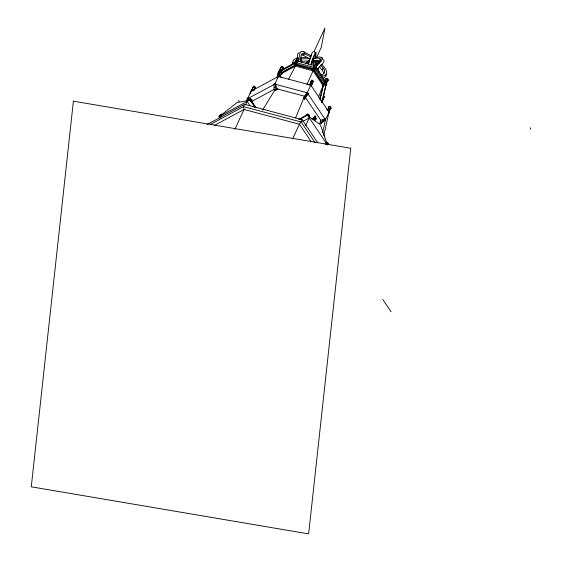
<?xml version="1.0" encoding="UTF-8"?>
<svg xmlns="http://www.w3.org/2000/svg" width="562" height="562" viewBox="0 0 562 562"><rect width="100%" height="100%" fill="white"/><g stroke="black" fill="none" stroke-linecap="round" stroke-linejoin="round"><path stroke-width="0.84" d="M254.502 87.883L254.41 88.705A1.756 0.429 84 0 1 254.326 88.936M323.6 97.05L323.515 97.879A1.756 0.429 84 0 1 323.375 98.167L323.312 98.195A8.416 0.724 -54.9 0 1 322.813 99.579M316.961 64.37L316.877 65.199A1.756 0.429 84.1 0 1 316.729 65.487L316.666 65.508A8.416 3.618 37.6 0 0 316.111 65.719M292.254 64.511L292.985 62.263M295.113 62.839L295.795 60.759M250.947 100.071L250.905 99.636M327.295 142.91L326.936 143.177M327.484 143.584L327.253 142.987L326.374 143.085M327.288 143.05L326.691 142.994M315.12 58.413C316.624 47.32 311.559 63.049 310.927 65.234M275.282 83.893C275.563 85.705 274.558 93.931 277.003 88.592L275.282 83.893L274.003 83.843C274.481 86.091 272.83 90.552 275.844 90.707M312.627 82.312L312.563 82.67A1.756 0.429 84.1 0 1 312.423 82.951L312.36 82.979A8.416 3.618 37.6 0 0 311.573 83.331M315.584 57.324C317.558 43.977 311.784 61.729 310.941 64.7M315.451 57.83L315.556 57.254L315.156 58.125L313.427 59.059M312.697 60.844L313.167 58.343M314.425 51.683L314.741 50.018L324.913 28.1L321.309 47.243L316.582 57.422M312.268 80.689L313.729 81.16A1.756 0.639 -11.6 0 1 313.568 81.462L313.441 81.567A8.416 3.618 37.6 0 0 312.149 84.37L311.39 85.986L309.76 84.841L309.781 84.237L308.678 84.946M311.39 85.986L311.193 85.41M246.837 100.675L250.771 91.325L278.38 76.474L310.786 85.108L329.037 112.154L323.888 135.042M250.202 93.868L250.771 91.325M276.989 77.514L278.626 71.458L295.408 62.424L315.12 67.679L326.206 84.11L322.145 102.151M277.15 78.013L278.626 71.458M319.911 99.13L323.501 84.391L313.582 69.674L295.935 64.981L281.639 72.66L295.935 64.981L313.582 69.688L323.501 84.391L320.059 99.699M321.801 102.474L326.206 84.11M322.623 132.52L325.482 119.804L329.037 112.154M324.021 73.25L322.391 70.376L323.017 67.953L320.53 64.96M307.667 114.655L307.604 114.985A1.152 1.033 23.8 0 1 308.538 115.653L308.784 114.964M319.862 123.64L320.811 120.289L305.524 97.64M315.352 54.704L315.949 52.596L313.982 51.83M250.041 99.334L250.209 98.898M313.427 64.911L313.877 63.499M308.32 63.682C309.746 60.71 311.137 52.322 313.329 51.578M308.299 64.216L309.416 60.794M309.767 59.741L311.692 54.612M308.889 116.404L308.791 116.643A1.475 1.321 23.8 0 0 308.194 114.599A1.475 1.321 23.8 0 0 306.178 115.322M318.513 97.085L323.501 84.391M250.898 99.622L251.404 99.776L250.94 100.352A1.152 1.033 23.8 0 0 248.973 100.029L248.797 99.586L249.31 99.355M326.452 142.523A1.398 1.257 23.8 0 1 328.053 143.338L327.611 144.012M295.563 117.922L304.569 96.221L307.512 92.456L308.306 93.454L304.421 99.376L303.628 98.378L307.512 92.456M239.117 101.525L238.934 100.767L238.133 100.872M251.01 99.664L251.685 99.27L252.078 100.127M320.185 122.867L321.071 122.572L321.253 123.331M303.944 97.662L304.576 96.221L276.574 88.761M304.421 99.376L305.363 97.219M306.957 84.518L313.582 69.688L313.055 70.826L322.974 85.529M219.89 118.055L218.941 116.643L219.313 115.849L222.088 114.346L237.073 102.579L247.505 100.626L250.287 99.123L256.019 107.616M220.62 117.514L221.723 115.147M317.678 142.706L302.194 119.706L244.561 104.342L243.508 106.618L244.048 109.471L234.825 129.351M252.254 89.583L251.151 91.023L251.874 89.667A10.348 0.892 -54.9 0 0 252.605 87.89L253.736 86.281A1.756 0.429 84 0 1 253.869 85.965L254.481 86.991M251.263 91.838L250.554 92.309L252.401 89.253A8.416 0.724 -54.9 0 1 253.701 86.457L255.436 87.475A1.756 0.639 -11.6 0 0 255.591 87.173L254.474 86.632M245.671 104.581L247.132 101.42L249.978 105.642M218.941 116.643L249.914 99.924L250.287 99.123M279.454 73.186L278.387 72.435L279.138 70.812A10.348 0.892 -54.9 0 0 280.438 68.016L281.569 66.407A1.756 0.429 84 0 1 281.702 66.084L282.222 66.555M278.387 72.435L280.234 69.379A8.416 0.724 -54.9 0 1 281.534 66.576L283.269 67.602A1.756 0.639 -11.6 0 0 283.424 67.292L282.307 66.752M277.431 76.924L278.942 74.57A10.348 3.779 -11.6 0 0 279.483 72.505L279.462 72.365A1.756 0.752 37.5 0 1 279.588 72.048C280.241 72.393 282.194 71.339 281.414 72.301A8.416 3.07 -11.6 0 0 280.115 75.104L279.363 76.72L277.431 76.924L277.853 76.608M248.966 100.331L247.947 98.519L274.825 84.124L278.38 76.474M294.446 62.86L295.198 61.237A10.348 3.779 -11.6 0 0 296.497 58.441L296.476 58.293A1.756 0.752 37.5 0 1 296.603 57.984C297.256 58.329 299.209 57.275 298.429 58.237A8.416 3.07 -11.6 0 0 297.129 61.033L296.378 62.656L296.75 64.454L294.818 64.658L294.446 62.86L296.378 62.656M278.099 72.596L294.881 63.562L295.408 62.424M281.878 73.397L295.401 66.119L295.935 64.981L288.397 79.621M312.858 61.174L313.603 60.773L313.203 61.644L313.455 64.827M315.97 62.438L315.598 63.225L313.055 58.518L318.036 58.146L320.649 59.129L320.291 60.808L316.94 64.792M314.615 66.548A10.348 4.447 37.6 0 0 315.036 64.356L316.118 62.944L317.755 64.096A8.416 3.618 37.6 0 0 316.455 66.899L314.615 69.927L312.985 68.775L314.825 65.747A10.348 4.447 37.6 0 0 316.118 62.944L316.153 62.775A1.756 0.429 84.1 0 1 316.287 62.452L318.036 63.689A1.756 0.639 -11.6 0 1 317.874 63.991L316.666 65.508M325.679 85.248L314.594 68.817L315.12 67.679M309.76 84.841L311.207 82.797A10.348 4.447 37.6 0 0 311.812 80.415L311.84 80.247A1.756 0.429 84.1 0 1 311.98 79.923L312.605 80.612M310.786 85.108L307.231 92.758L274.825 84.124M292.781 138.547L299.427 124.23L302.194 119.706M299.806 119.348L307.449 115.217L307.821 114.423L309.662 117.149L320.347 124.701L326.48 142.074L328.32 144.799M305.686 125.705L309.29 117.95L302.539 121.596M325.651 83.204L323.747 83.401L324.119 85.234L326.023 85.038L325.651 83.204L326.403 81.588A10.348 2.508 84.1 0 0 327.702 78.785L327.681 78.434M326.023 85.038L326.775 83.415A8.416 2.044 84.1 0 1 328.075 80.619L327.702 78.785L325.798 78.982A10.348 2.508 84.1 0 1 324.499 81.785L326.403 81.588M321.626 102.136L323.115 99.558A10.348 0.892 -54.9 0 1 324.415 96.755L324.534 96.65A1.756 0.639 -11.6 0 0 324.695 96.341L324.049 95.891M329.206 109.667L327.302 109.871A10.348 2.508 84.1 0 0 328.601 107.068L330.505 106.871L330.877 108.698A8.416 2.044 84.1 0 0 329.578 111.501L328.826 113.117L328.454 111.29L329.613 109.4A10.348 2.508 84.1 0 0 330.505 106.871L330.484 106.513M325.391 144.42L326.115 142.867M530.057 129.267L530.725 127.827M307.828 114.219L307.611 114.985M251.72 89.948L251.699 89.997A16.965 1.461 -54.9 0 1 251.151 91.023M220.107 115.407A1.475 1.321 23.8 0 1 220.318 114.999L221.224 114.838M313.603 118.371L315.149 116.791L316.462 118.617L314.91 120.198L313.603 118.371L312.704 118.94M262.595 110.159L274.825 90.025M329.48 109.541L329.494 109.513A16.965 4.117 84.1 0 1 329.051 110.004L329.423 111.831M325.503 118.561C323.838 119.741 318.612 125.073 320.811 120.289L325.503 118.561L325.496 119.959L320.958 123.521M278.724 74.823L278.745 74.788A16.965 6.189 -11.6 0 1 278.028 75.638L279.96 75.434M254.207 89.021L255.31 87.581A8.416 0.724 -54.9 0 0 253.989 90.236M281.829 69.878A10.348 0.892 -54.9 0 0 282.04 69.14L283.143 67.707A8.416 0.724 -54.9 0 0 281.969 69.885M323.557 95.828L323.403 95.435M323.312 98.195L324.415 96.755L323.34 96.004M314.825 65.747L313.737 67.159A10.348 4.447 37.6 0 0 314.432 66.73M315.732 67.84L316.455 66.899M310.674 83.338A10.348 4.447 37.6 0 0 310.73 81.827L311.812 80.415L313.441 81.567L312.36 82.979M310.512 83.218L309.43 84.63A10.348 4.447 37.6 0 0 309.915 84.37M311.06 85.782L311.355 85.396M311.025 82.937L311.004 82.972A16.965 7.292 37.6 0 1 310.357 83.548L311.994 84.7M305.854 96.587L308.306 93.454M221.786 114.262L221.533 114.915A1.264 1.131 23.8 0 0 220.409 115.315L220.332 114.992M307.814 114.219L307.906 114.318A1.089 0.983 23.8 0 0 307.505 114.339M327.175 142.79L326.852 142.938M316.561 65.894L321.316 61.075L322.511 58.026L319.778 56.98L315.113 57.324M315.577 116.826C316.61 115.898 314.151 115.343 314.762 116.629M305.721 63.836L308.974 61.174M317.01 69.182L321.682 64.869L323.712 62.185L324.091 60.38L322.806 59.558M305.405 63.443L308.728 60.759M279.363 76.72L280.255 76.355L281.773 77.76M251.65 90.875L254.375 89.99M249.303 99.052L247.877 98.034L246.873 98.694L247.779 100.795M314.235 66.19L315.184 65.775L315.219 66.175M311.706 118.905L315.149 116.791M316.02 63.429L315.127 63.97A1.756 0.639 -11.6 0 0 315.008 64.265L315.036 64.356M299.125 52.589L297.691 54.064L297.467 57.31M298.654 119.369L307.821 114.423M301.422 54.612L302.756 55.02L304.941 53.84L310.835 56.966M312.662 61.279L314.32 60.394M312.458 62.045L315.893 60.499M206.971 124.574L244.561 104.342M251.924 101.343L274.193 89.358M210.518 124.371L243.508 106.618L301.141 121.982L315.17 142.818M214.375 125.438L244.048 109.471L299.427 124.23L311.102 141.582M323.747 78.006L325.988 76.376L326.248 73.959M297.129 61.033L297.502 62.832A8.416 3.07 -11.6 0 1 298.801 60.036L298.914 59.979A1.756 0.752 37.5 0 0 299.068 59.691L298.717 58.82M280.361 76.699A8.416 3.07 -11.6 0 1 281.787 74.1L281.892 74.051A1.756 0.752 37.5 0 0 282.054 73.755L281.829 73.095M311.706 80.9L310.821 81.434A1.756 0.639 -11.6 0 0 310.695 81.736L310.73 81.827M250.926 101.413A1.264 1.131 23.8 0 0 251.038 100.268L251.27 100.963M308.756 115.983A1.264 1.131 23.8 0 0 308.643 115.589L308.489 115.646A1.152 1.033 23.8 0 1 308.615 115.976M282.04 69.14L282.103 69.119A1.756 0.429 84 0 0 282.243 68.831M282.447 69.569L283.789 69.028M253.848 86.857L252.696 87.496A1.756 0.639 -11.6 0 0 252.57 87.798L252.605 87.89M296.3 58.413C293.961 58.778 292.001 61.167 293.273 63.478M281.976 66.878L280.529 67.623A1.756 0.639 -11.6 0 0 280.403 67.925L280.438 68.016M315.184 65.775L298.239 61.265L297.53 61.469A16.446 3.99 84.1 0 0 296.898 62.157M320.649 75.027C324.688 75.069 326.023 70.405 323.017 67.953M301.176 58.933L310.491 58.589L308.988 58.371M321.576 76.172C330.695 75.919 325.763 67.974 321.822 64.588M279.483 72.505L281.414 72.301L281.787 74.1M326.803 80.745L328.187 80.563A1.756 0.752 37.6 0 0 328.341 80.268L327.99 79.404M329.606 108.831L330.99 108.649A1.756 0.752 37.6 0 0 331.144 108.354L330.793 107.49M301.548 61.237L309.128 60.991M301.429 57.668L307.365 57.493M274.277 87.258L275.556 87.314M328.075 143.429L327.351 143.169M326.691 78.455L325.904 78.525A1.756 0.752 37.6 0 0 325.777 78.842L326.044 80.204M320.586 60.619L314.643 60.872L315.605 63.639M307.302 114.753L306.515 114.697L306.571 115.365A1.152 1.033 23.8 0 1 307.217 114.985M324.021 135.512L324.885 136.018A1.756 0.639 -11.6 0 1 324.724 136.32L324.604 136.425A10.348 0.892 -54.9 0 0 324.393 136.791M329.725 106.597L328.707 106.611A1.756 0.752 37.6 0 0 328.58 106.92L328.847 108.29M294.881 63.562L314.594 68.817M295.401 66.119L313.055 70.826M310.793 55.61L303.852 51.788L302.447 51.367L300.445 51.922C298.555 55.125 300.234 59.073 301.113 62.361M326.972 142.664L327.639 143.514M302.756 55.02L309.17 58.504M298.239 61.265L299.019 61.567M312.107 60.19L314.074 60.956M311.706 61.061L313.673 61.827M326.501 108.902L327.983 109.969L328.454 111.29M306.283 115.596A1.264 1.131 23.8 0 1 306.466 115.252L306.564 115.301A1.152 1.033 23.8 0 0 306.388 115.632M220.494 115.393L220.501 115.449A1.152 1.033 23.8 0 1 221.14 115.07M280.234 69.379L281.843 70.503A8.416 0.724 -54.9 0 1 281.843 70.236M322.04 98.8L323.115 99.558M279.483 70.995L281.091 72.126M320.754 100.043L322.363 101.174M277.003 88.592L278.204 89.428M252.401 89.253L253.574 90.075M314.067 67.37L315.703 68.515M317.411 60.478L319.3 62.143M315.57 60.211L319.033 63.408M314.938 62.628L316.167 63.731M319.174 66.611L322.391 70.376M248.615 100.162A1.363 1.222 23.8 0 1 250.483 99.495A1.363 1.222 23.8 0 1 251.01 101.378L250.919 101.413A1.461 1.307 23.8 0 0 251.404 99.776A1.461 1.307 23.8 0 0 249.732 98.933A1.461 1.307 23.8 0 0 248.671 100.254A1.264 1.131 23.8 0 1 248.854 99.931L248.966 100.043A1.152 1.033 23.8 0 0 248.783 100.31M305.566 95.435L306.353 96.432M314.594 117.76L315.907 119.587M314.291 118.097L315.605 119.924M327.85 143.31L327.857 143.324A1.089 0.983 23.8 0 1 327.92 144.005M307.709 93.468L325.482 119.804M307.449 115.217L327.491 144.919M249.914 99.924L255.169 107.707M321.225 57.212L322.019 58.385M319.434 58.364L320.621 60.127M316.139 67.187L325.166 80.921A16.438 6.006 -11.5 0 1 325.117 82.024M382.792 299.476L391.061 311.762M250.708 99.825L253.055 103.717M303.852 51.788L304.941 53.84L303.606 53.439L301.745 53.959C300.136 56.467 301.358 59.649 301.927 62.298M312.697 62.74L313.715 65.67M318.029 68.424L319.153 72.266M298.801 60.036L298.429 58.237L296.497 58.441L296.743 59.635M280.115 75.104L280.487 76.903M247.947 98.519L247.877 98.034M322.721 120.57L322.904 121.757M328.721 112.428L328.826 113.117M251.277 100.956L251.186 101.322A1.475 1.321 23.8 0 0 250.35 99.186A1.475 1.321 23.8 0 0 248.53 100.465M322.644 99.895A8.416 0.724 -54.9 0 1 322.244 100.605M325.272 81.771A8.416 2.044 84.1 0 1 325.616 81.111M328.299 109.372A8.416 2.044 84.1 0 1 328.552 109.056M310.456 83.808A10.348 4.447 37.6 0 1 310.301 84.019M326.389 142.565A1.461 1.307 23.8 0 1 327.934 144.729M326.684 143.331A1.152 1.033 23.8 0 1 327.674 144.722M326.684 143.177A1.264 1.131 23.8 0 1 327.772 144.701M326.29 142.769A1.475 1.321 23.8 0 1 328.06 144.546M326.255 142.994A1.363 1.222 23.8 0 1 327.899 144.645M326.248 142.783A1.089 0.983 23.8 0 1 327.843 143.296M306.227 115.484A1.363 1.222 23.8 0 1 307.871 114.725A1.363 1.222 23.8 0 1 308.819 116.32M306.346 115.463A1.398 1.257 23.8 0 1 308.081 114.248A1.398 1.257 23.8 0 1 308.847 116.271M306.747 114.985A1.089 0.983 23.8 0 1 307.168 114.458M308.236 114.451A1.089 0.983 23.8 0 1 308.819 115.653M306.48 115.231A1.264 1.131 23.8 0 1 308.622 115.561M250.968 99.362A1.089 0.983 23.8 0 1 250.821 100.872M249.233 100.359A1.089 0.983 23.8 0 1 249.331 99.376M249.591 99.151A1.089 0.983 23.8 0 1 250.666 99.144M250.891 100.331A1.152 1.033 23.8 0 1 250.954 101.055M248.875 99.91A1.264 1.131 23.8 0 1 251.017 100.247M220.149 115.568A1.363 1.222 23.8 0 1 220.353 115.189M220.178 115.646A1.461 1.307 23.8 0 1 222.215 114.479M220.276 115.554A1.398 1.257 23.8 0 1 222.236 114.43M220.676 115.07A1.089 0.983 23.8 0 1 221.098 114.543M220.339 114.978A1.475 1.321 23.8 0 1 222.138 114.669M220.367 115.168A1.363 1.222 23.8 0 1 222.032 114.88M73.397 101.167L31.275 486.818L308.629 533.9L350.751 148.249L73.397 101.167"/></g></svg>
